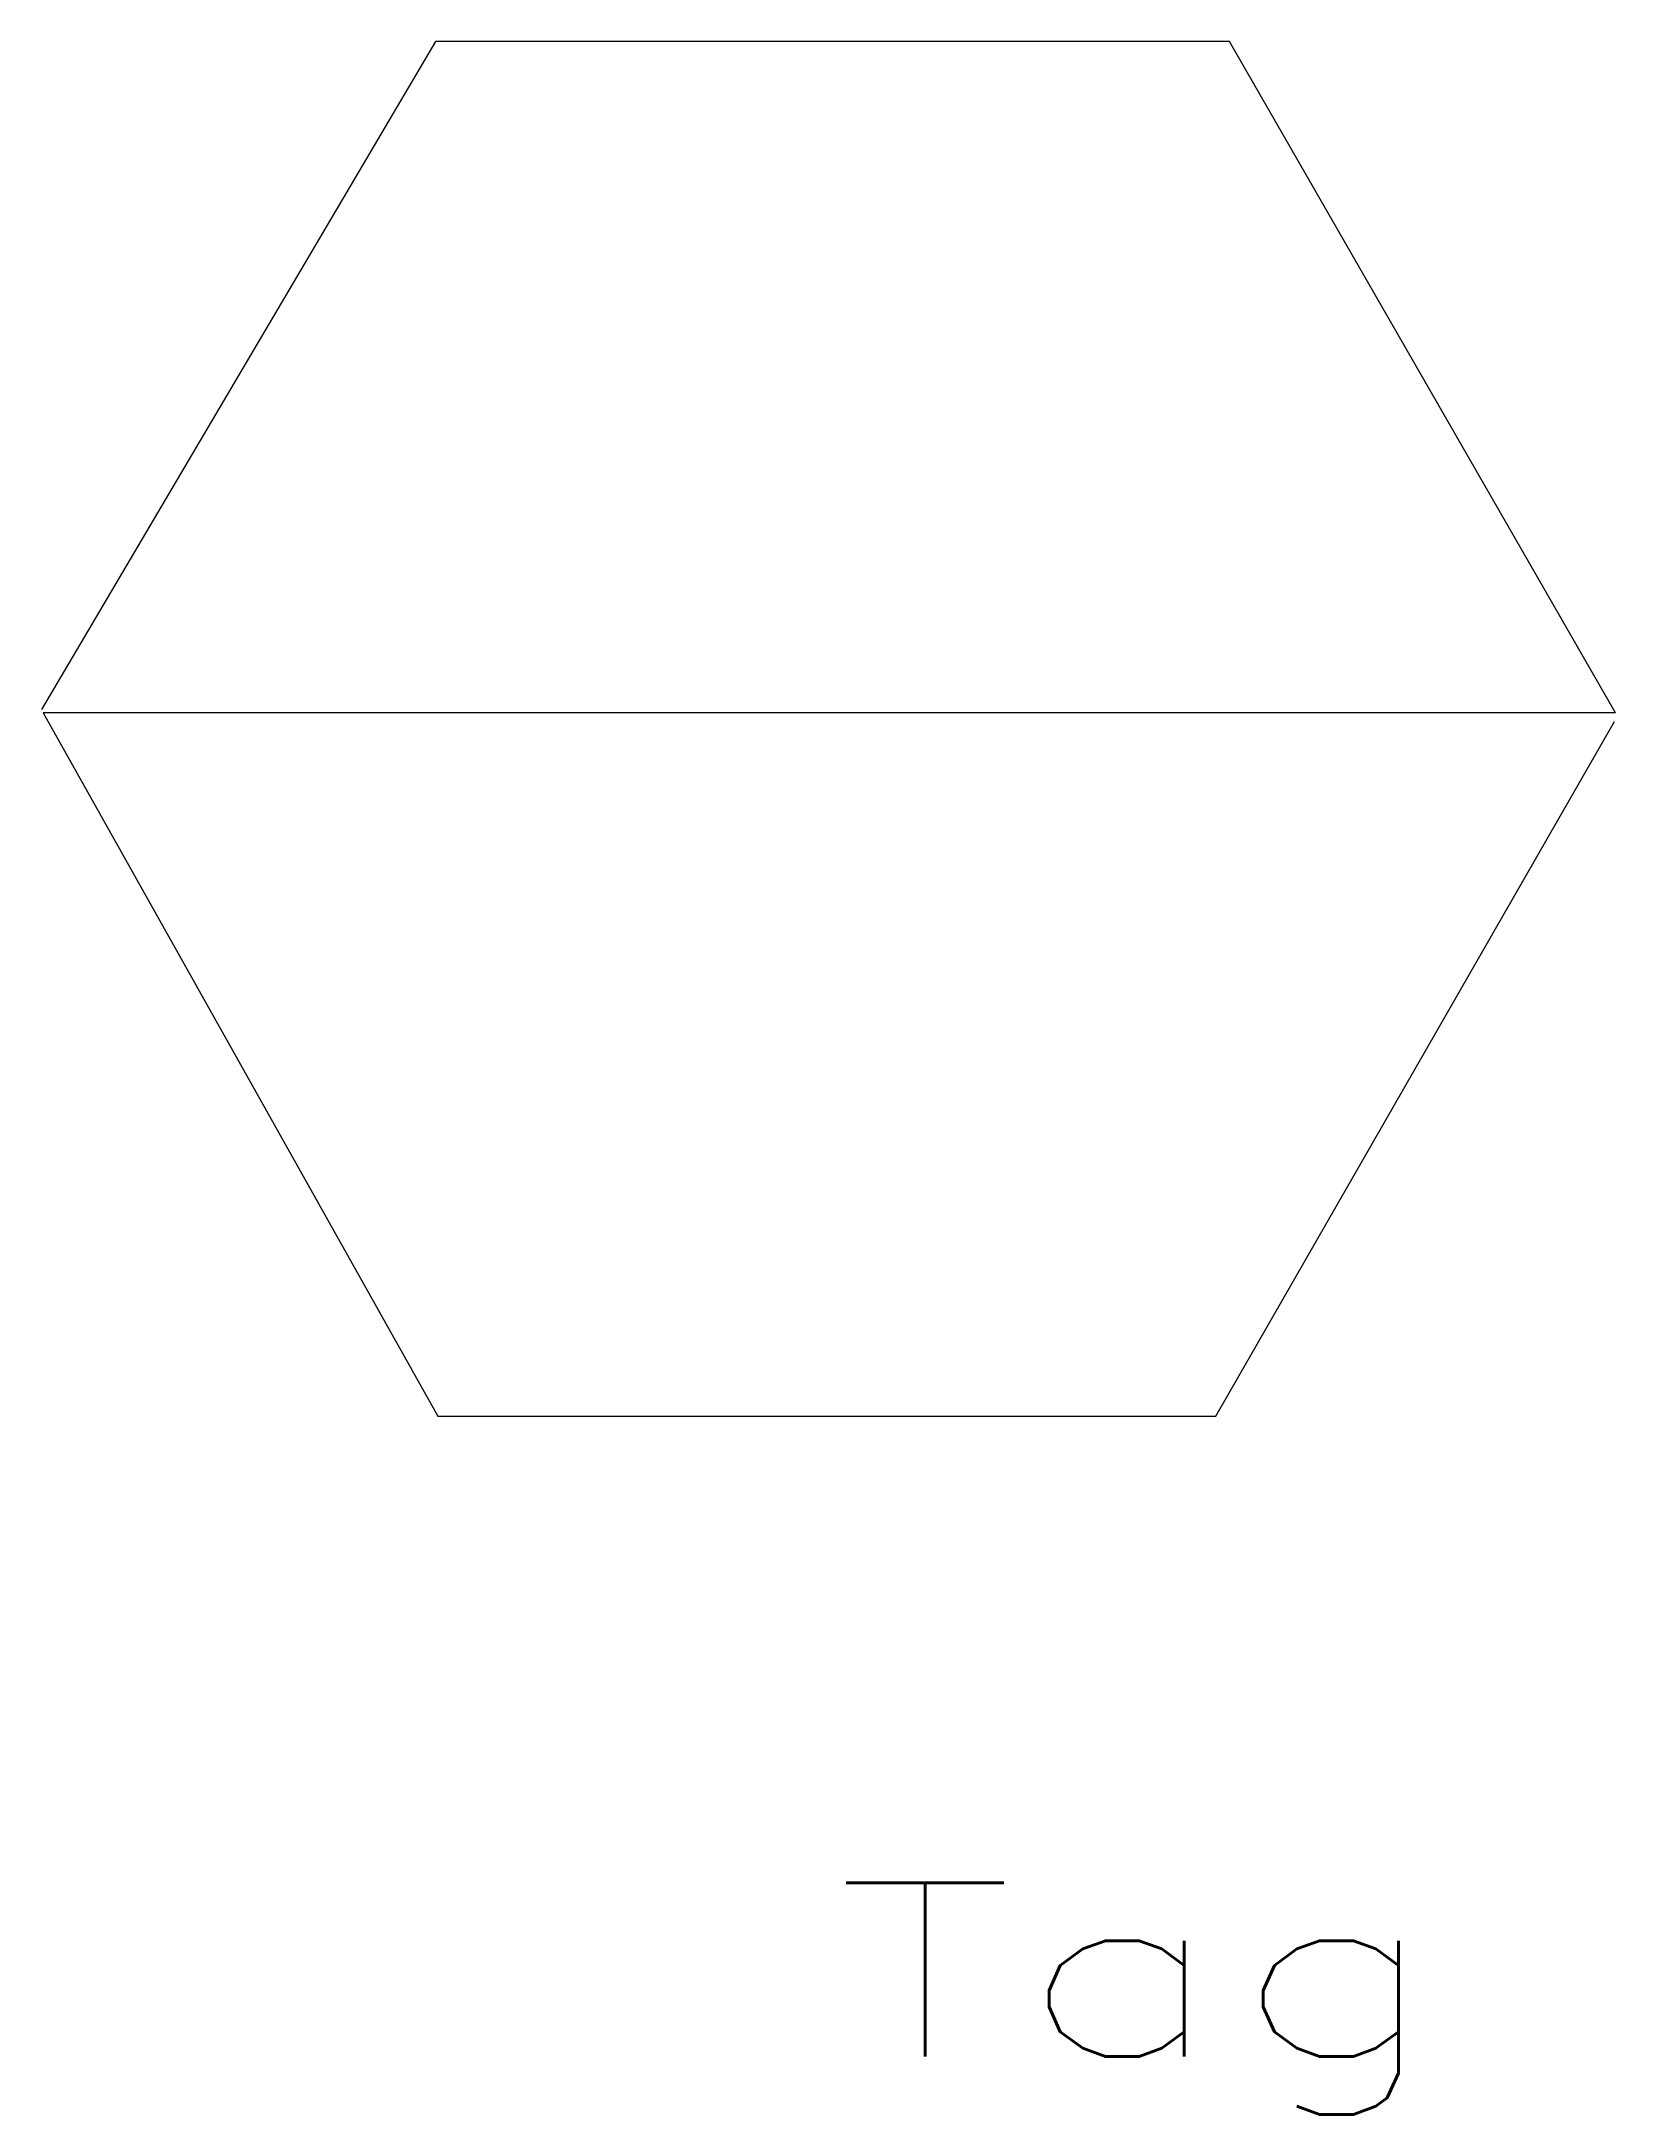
# Model space of a CAD drawing. Header units: inches. Extents: x -5.9 to 5.6, y -10.2 to 4.9.
import ezdxf
from ezdxf.enums import TextEntityAlignment as Align

# ---------------------------------------------------------------- set-up
doc = ezdxf.new("R2010")
doc.units = ezdxf.units.IN
doc.header["$MEASUREMENT"] = 0
doc.layers.get('0').update_dxf_attribs({"lineweight": 0})
doc.styles.add('STANDARD1', font='TXT.SHX')

msp = doc.modelspace()

# ---------------------------------------------------------------- linework, layer by layer
at = {"color": 7, "linetype": 'Continuous', "lineweight": 0}
for p, q in [((-2.981, 4.904), (-5.86, 0.024)), ((2.816, 4.904), (-2.981, 4.904)), ((5.636, 0), (2.816, 4.904)), ((-5.846, 0), (-2.964, -5.138)), ((2.718, -5.138), (5.63, -0.063)), ((-2.964, -5.138), (2.718, -5.138))]:
    msp.add_line(p, q, dxfattribs=at)
msp.add_line((5.636, 0), (-5.846, 0))

# ---------------------------------------------------------------- texts
at = {"color": 7, "linetype": 'Continuous', "style": 'STANDARD1', "width": 1.361111}
msp.add_text('Tag', height=1.27, dxfattribs=at).set_placement((-0.065, -9.817), (4.38, -9.817), align=Align.FIT)

doc.saveas('drawing.dxf')
